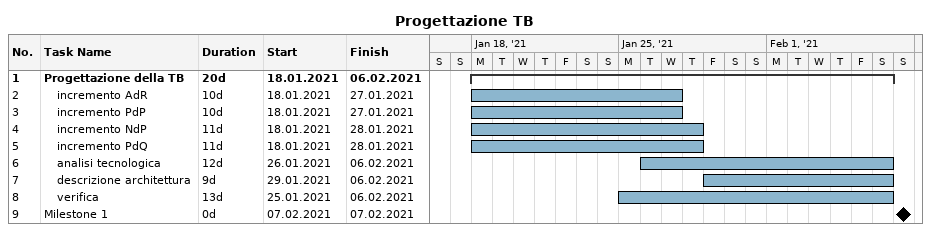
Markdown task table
Progettazione TB

| ID | Level | Task | Duration | Start | Finish |
|---|---|---|---|---|---|
| 1 | 1 | **Progettazione della TB** | 20d | 2021-01-18 | 2021-02-06 |
| 2 | 2 | incremento AdR | 10d | 2021-01-18 | 2021-01-27 |
| 3 | 2 | incremento PdP | 10d | 2021-01-18 | 2021-01-27 |
| 4 | 2 | incremento NdP | 11d | 2021-01-18 | 2021-01-28 |
| 5 | 2 | incremento PdQ | 11d | 2021-01-18 | 2021-01-28 |
| 6 | 2 | analisi tecnologica | 12d | 2021-01-26 | 2021-02-06 |
| 7 | 2 | descrizione architettura | 9d | 2021-01-29 | 2021-02-06 |
| 8 | 2 | verifica | 13d | 2021-01-25 | 2021-02-06 |
| 9 | 1 | Milestone 1 | 0d | 2021-02-07 | 2021-02-07 |
